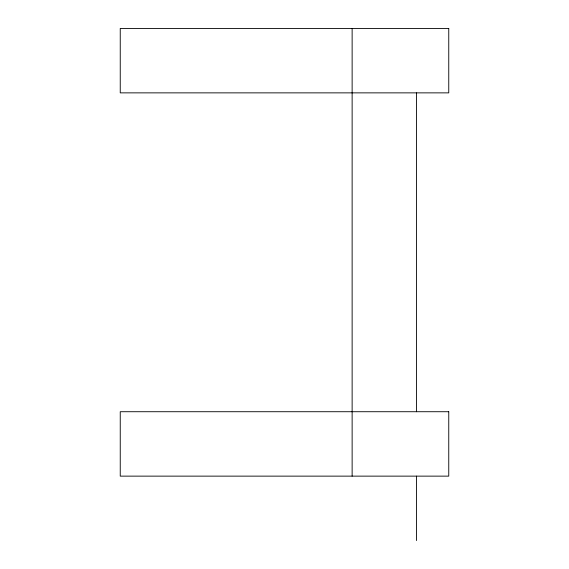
<?xml version="1.0" encoding="UTF-8"?>
<svg xmlns="http://www.w3.org/2000/svg" width="569" height="569" viewBox="0 0 569 569"><rect width="100%" height="100%" fill="white"/><g stroke="black" fill="none" stroke-linecap="round" stroke-linejoin="round"><path stroke-width="0.85" d="M416.551 92.868L416.551 411.721M416.551 476.132L416.551 540.55M352.133 28.45L352.133 476.132M448.756 28.45L120.244 28.45L120.244 92.868L448.756 92.868L448.756 28.45M448.756 411.721L120.244 411.721L120.244 476.132L448.756 476.132L448.756 411.721"/></g></svg>
